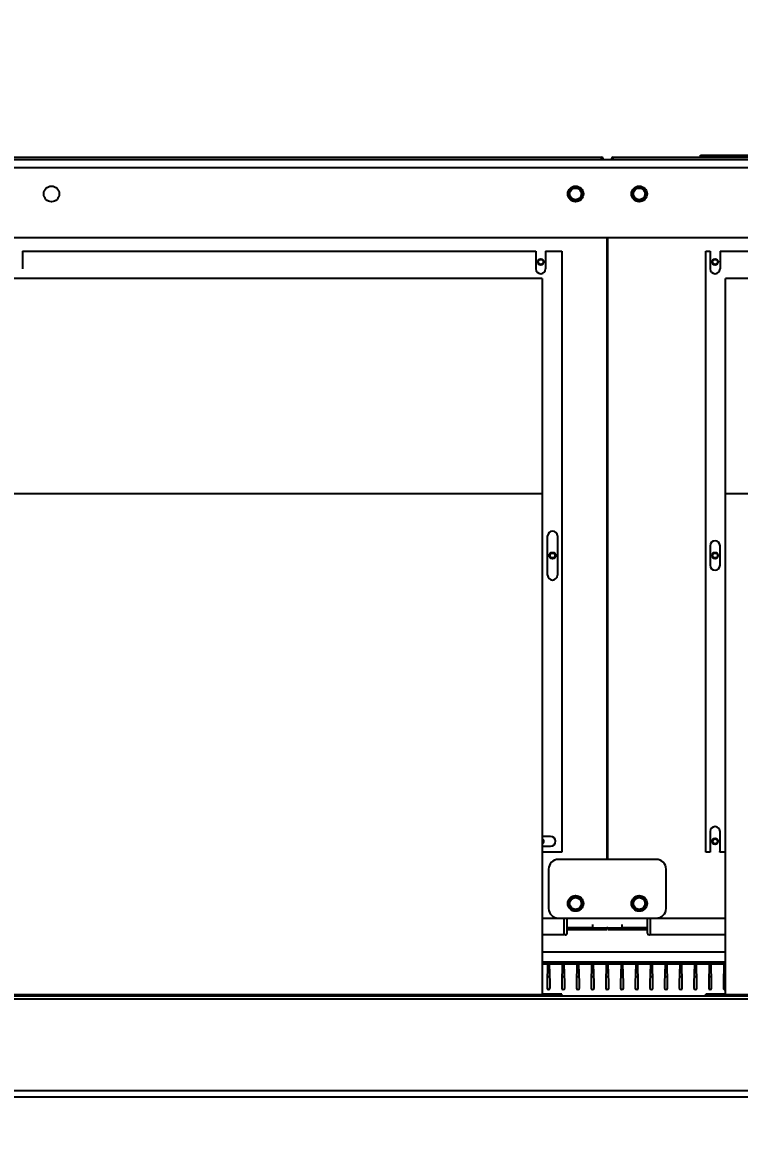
# Model space of a CAD drawing. Header units: feet. Extents: x -1522 to 974, y -3833 to 696.
# Drawn here: x 30.854 to 33.255, y 6.952 to 10.743 of the extents above; entities that cross this region are included whole.
import ezdxf

# ---------------------------------------------------------------- set-up
doc = ezdxf.new("R2010")
doc.units = ezdxf.units.FT
doc.header["$MEASUREMENT"] = 0
doc.layers.add('E-EQPM-XFMR-1500V', color=141, linetype='Continuous')
doc.layers.add('G-NPLT', color=67, linetype='Continuous', plot=False)
doc.styles.add('NEI-A', font='arial.ttf')

# ---------------------------------------------------------------- blocks, each defined once
blk = doc.blocks.new('INV SKID')
at = {"layer": 'E-EQPM-XFMR-1500V', "linetype": 'Continuous'}
for p, q in [((-3.1004, -0.8358), (-3.1004, -0.8292)), ((-3.1004, -0.8292), (-1.7552, -0.8292)), ((-7.3491, -0.844), (-1.4436, -0.844)), ((-7.3491, -0.8702), (-1.4436, -0.8702)), ((-7.3294, -0.8358), (-3.4318, -0.8358)), ((-3.4318, -0.844), (-3.4318, -0.8358)), ((-3.4301, -0.844), (-3.4301, -0.8423)), ((-3.4252, -0.844), (-3.4252, -0.8423)), ((-3.399, -0.8423), (-3.399, -0.844)), ((-3.394, -0.8423), (-3.394, -0.844)), ((-3.3924, -0.844), (-3.3924, -0.8358)), ((-3.3924, -0.8358), (-1.4633, -0.8358)), ((-1.4436, -1.1064), (-7.3491, -1.1064)), ((-3.4137, -1.1064), (-3.4137, -3.1898)), ((-3.4104, -3.1898), (-3.4104, -1.1064)), ((-5.3707, -1.1507), (-5.3707, -1.2098)), ((-5.3707, -1.1507), (-3.6516, -1.1507)), ((-3.6516, -1.1507), (-3.6516, -1.2098)), ((-3.6188, -1.1507), (-3.6188, -1.2098)), ((-3.6188, -1.1507), (-3.5646, -1.1507)), ((-3.5646, -1.1507), (-3.5646, -3.1651)), ((-3.4104, -1.1606), (-3.4137, -1.1606)), ((-3.0823, -3.1651), (-3.0823, -1.1507)), ((-3.0823, -1.1507), (-3.0676, -1.1507)), ((-3.0676, -1.1507), (-3.0676, -1.2098)), ((-3.0348, -1.1507), (-3.0348, -1.2098)), ((-3.0348, -1.1507), (-1.8209, -1.1507)), ((-3.4137, -1.1847), (-3.4104, -1.1847)), ((-3.4137, -1.2053), (-3.4104, -1.2053)), ((-3.6302, -1.2426), (-7.2687, -1.2426)), ((-3.6302, -1.2426), (-3.6302, -3.6409)), ((-3.4137, -1.2339), (-3.4104, -1.2339)), ((-3.0167, -3.6409), (-3.0167, -1.2426)), ((-1.8389, -1.2426), (-3.0167, -1.2426)), ((-3.4137, -1.5334), (-3.4104, -1.5334)), ((-3.4137, -1.562), (-3.4104, -1.562)), ((-3.4137, -1.5826), (-3.4104, -1.5826)), ((-3.4137, -1.6112), (-3.4104, -1.6112)), ((-3.4104, -1.6499), (-3.4137, -1.6499)), ((-3.4104, -1.6784), (-3.4137, -1.6784)), ((-3.4104, -1.8594), (-3.4137, -1.8594)), ((-3.4104, -1.8627), (-3.4137, -1.8627)), ((-3.4104, -1.8725), (-3.4137, -1.8725)), ((-3.4104, -1.8791), (-3.4137, -1.8791)), ((-3.6302, -1.9644), (-7.2687, -1.9644)), ((-3.4137, -1.9709), (-3.4104, -1.9709)), ((-1.8389, -1.9644), (-3.0167, -1.9644)), ((-3.6122, -2.2367), (-3.6122, -2.1054)), ((-3.5794, -2.1054), (-3.5794, -2.2367)), ((-3.0676, -2.1382), (-3.0676, -2.2039)), ((-3.0348, -2.2039), (-3.0348, -2.1382)), ((-3.4104, -2.3061), (-3.4137, -2.3061)), ((-3.4137, -2.3146), (-3.4104, -2.3146)), ((-3.4137, -2.3405), (-3.4104, -2.3405)), ((-3.4137, -2.3818), (-3.4104, -2.3818)), ((-3.4137, -2.4105), (-3.4104, -2.4105)), ((-3.4137, -2.4876), (-3.4104, -2.4876)), ((-3.4137, -2.5238), (-3.4104, -2.5238)), ((-3.4137, -2.5786), (-3.4104, -2.5786)), ((-3.4137, -2.6073), (-3.4104, -2.6073)), ((-3.4137, -2.6086), (-3.4104, -2.6086)), ((-3.4137, -2.6345), (-3.4104, -2.6345)), ((-3.4137, -2.7664), (-3.4104, -2.7664)), ((-3.4137, -2.8027), (-3.4104, -2.8027)), ((-3.4137, -3.0552), (-3.4104, -3.0552)), ((-3.4137, -3.0914), (-3.4104, -3.0914)), ((-3.4104, -3.1032), (-3.4137, -3.1032)), ((-3.0676, -3.0962), (-3.0676, -3.1619)), ((-3.0348, -3.1619), (-3.0348, -3.0962)), ((-3.6024, -3.1127), (-3.6302, -3.1127)), ((-3.6302, -3.1455), (-3.6024, -3.1455)), ((-3.4137, -3.1356), (-3.4104, -3.1356)), ((-3.5646, -3.1651), (-3.6302, -3.1651)), ((-3.0673, -3.1651), (-3.0823, -3.1651)), ((-3.0167, -3.1651), (-3.0351, -3.1651)), ((-3.248, -3.1898), (-3.5761, -3.1898)), ((-3.6089, -3.2226), (-3.6089, -3.3538)), ((-3.2152, -3.3538), (-3.2152, -3.2226)), ((-3.4137, -3.3882), (-3.6302, -3.3882)), ((-3.5761, -3.3866), (-3.248, -3.3866)), ((-3.5564, -3.4424), (-3.5564, -3.3882)), ((-3.5466, -3.4375), (-3.5466, -3.3882)), ((-3.5466, -3.4375), (-3.5466, -3.3882)), ((-3.4613, -3.4194), (-3.4613, -3.4079)), ((-3.4137, -3.3882), (-3.4137, -3.3866)), ((-3.4055, -3.3866), (-3.4055, -3.3882)), ((-3.0167, -3.3882), (-3.4055, -3.3882)), ((-3.3629, -3.4194), (-3.3629, -3.4079)), ((-3.2776, -3.4375), (-3.2776, -3.3882)), ((-3.2776, -3.4375), (-3.2776, -3.3882)), ((-3.2677, -3.4424), (-3.2677, -3.3882)), ((-3.2677, -3.4424), (-3.2677, -3.3882)), ((-3.5564, -3.4424), (-3.6302, -3.4424)), ((-3.4613, -3.4194), (-3.5466, -3.4194)), ((-3.5466, -3.4243), (-3.4137, -3.4243)), ((-3.4613, -3.4194), (-3.4137, -3.4194)), ((-3.4101, -3.4194), (-3.4142, -3.4194)), ((-3.4137, -3.4194), (-3.4137, -3.4243)), ((-3.4104, -3.4194), (-3.3629, -3.4194)), ((-3.4104, -3.4243), (-3.4104, -3.4194)), ((-3.4104, -3.4243), (-3.2776, -3.4243)), ((-3.2776, -3.4194), (-3.3629, -3.4194)), ((-3.0167, -3.4424), (-3.2677, -3.4424)), ((-3.0167, -3.4424), (-3.2677, -3.4424)), ((-3.6302, -3.4998), (-3.0167, -3.4998)), ((-3.6302, -3.5326), (-3.0167, -3.5326)), ((-3.6124, -3.5408), (-3.6302, -3.5408)), ((-3.6124, -3.5408), (-3.6141, -3.6048)), ((-3.6124, -3.5408), (-3.6124, -3.5326)), ((-3.6059, -3.5408), (-3.6059, -3.5326)), ((-3.5632, -3.5408), (-3.6059, -3.5408)), ((-3.6042, -3.6048), (-3.6059, -3.5408)), ((-3.5632, -3.5408), (-3.5649, -3.6048)), ((-3.5632, -3.5408), (-3.5632, -3.5326)), ((-3.5567, -3.5408), (-3.5567, -3.5326)), ((-3.514, -3.5408), (-3.5567, -3.5408)), ((-3.555, -3.6048), (-3.5567, -3.5408)), ((-3.514, -3.5408), (-3.5157, -3.6048)), ((-3.514, -3.5408), (-3.514, -3.5326)), ((-3.5075, -3.5408), (-3.5075, -3.5326)), ((-3.4648, -3.5408), (-3.5075, -3.5408)), ((-3.5058, -3.6048), (-3.5075, -3.5408)), ((-3.4648, -3.5408), (-3.4664, -3.6048)), ((-3.4648, -3.5408), (-3.4648, -3.5326)), ((-3.4582, -3.5408), (-3.4582, -3.5326)), ((-3.4156, -3.5408), (-3.4582, -3.5408)), ((-3.4566, -3.6048), (-3.4582, -3.5408)), ((-3.4156, -3.5408), (-3.4172, -3.6048)), ((-3.4156, -3.5408), (-3.4156, -3.5326)), ((-3.409, -3.5408), (-3.409, -3.5326)), ((-3.3664, -3.5408), (-3.409, -3.5408)), ((-3.4074, -3.6048), (-3.409, -3.5408)), ((-3.3664, -3.5408), (-3.368, -3.6048)), ((-3.3664, -3.5408), (-3.3664, -3.5326)), ((-3.3598, -3.5408), (-3.3598, -3.5326)), ((-3.3172, -3.5408), (-3.3598, -3.5408)), ((-3.3582, -3.6048), (-3.3598, -3.5408)), ((-3.3172, -3.5408), (-3.3188, -3.6048)), ((-3.3172, -3.5408), (-3.3172, -3.5326)), ((-3.3106, -3.5408), (-3.3106, -3.5326)), ((-3.268, -3.5408), (-3.3106, -3.5408)), ((-3.309, -3.6048), (-3.3106, -3.5408)), ((-3.268, -3.5408), (-3.2696, -3.6048)), ((-3.268, -3.5408), (-3.268, -3.5326)), ((-3.2614, -3.5408), (-3.2614, -3.5326)), ((-3.2187, -3.5408), (-3.2614, -3.5408)), ((-3.2598, -3.6048), (-3.2614, -3.5408)), ((-3.2187, -3.5408), (-3.2204, -3.6048)), ((-3.2187, -3.5408), (-3.2187, -3.5326)), ((-3.2122, -3.5408), (-3.2122, -3.5326)), ((-3.1695, -3.5408), (-3.2122, -3.5408)), ((-3.2105, -3.6048), (-3.2122, -3.5408)), ((-3.1695, -3.5408), (-3.1712, -3.6048)), ((-3.1695, -3.5408), (-3.1695, -3.5326)), ((-3.163, -3.5408), (-3.163, -3.5326)), ((-3.1203, -3.5408), (-3.163, -3.5408)), ((-3.1613, -3.6048), (-3.163, -3.5408)), ((-3.1203, -3.5408), (-3.122, -3.6048)), ((-3.1203, -3.5408), (-3.1203, -3.5326)), ((-3.1138, -3.5408), (-3.1138, -3.5326)), ((-3.0711, -3.5408), (-3.1138, -3.5408)), ((-3.1121, -3.6048), (-3.1138, -3.5408)), ((-3.0711, -3.5408), (-3.0727, -3.6048)), ((-3.0711, -3.5408), (-3.0711, -3.5326)), ((-3.0645, -3.5408), (-3.0645, -3.5326)), ((-3.0219, -3.5408), (-3.0645, -3.5408)), ((-3.0629, -3.6048), (-3.0645, -3.5408)), ((-3.0219, -3.5408), (-3.0235, -3.6048)), ((-3.0219, -3.5408), (-3.0219, -3.5326)), ((-3.6135, -3.5818), (-3.6048, -3.5818)), ((-3.5643, -3.5818), (-3.5556, -3.5818)), ((-3.5151, -3.5818), (-3.5064, -3.5818)), ((-3.4659, -3.5818), (-3.4572, -3.5818)), ((-3.4166, -3.5818), (-3.408, -3.5818)), ((-3.3674, -3.5818), (-3.3588, -3.5818)), ((-3.3182, -3.5818), (-3.3096, -3.5818)), ((-3.269, -3.5818), (-3.2603, -3.5818)), ((-3.2198, -3.5818), (-3.2111, -3.5818)), ((-3.1706, -3.5818), (-3.1619, -3.5818)), ((-3.1214, -3.5818), (-3.1127, -3.5818)), ((-3.0722, -3.5818), (-3.0635, -3.5818)), ((-3.0229, -3.5818), (-3.0167, -3.5818)), ((-3.6141, -3.6048), (-3.6141, -3.6212)), ((-3.6042, -3.6212), (-3.6042, -3.6048)), ((-3.5649, -3.6048), (-3.5649, -3.6212)), ((-3.555, -3.6212), (-3.555, -3.6048)), ((-3.5157, -3.6048), (-3.5157, -3.6212)), ((-3.5058, -3.6212), (-3.5058, -3.6048)), ((-3.4664, -3.6048), (-3.4664, -3.6212)), ((-3.4566, -3.6212), (-3.4566, -3.6048)), ((-3.4172, -3.6048), (-3.4172, -3.6212)), ((-3.4074, -3.6212), (-3.4074, -3.6048)), ((-3.368, -3.6048), (-3.368, -3.6212)), ((-3.3582, -3.6212), (-3.3582, -3.6048)), ((-3.3188, -3.6048), (-3.3188, -3.6212)), ((-3.309, -3.6212), (-3.309, -3.6048)), ((-3.2696, -3.6048), (-3.2696, -3.6212)), ((-3.2598, -3.6212), (-3.2598, -3.6048)), ((-3.2204, -3.6048), (-3.2204, -3.6212)), ((-3.2105, -3.6212), (-3.2105, -3.6048)), ((-3.1712, -3.6048), (-3.1712, -3.6212)), ((-3.1613, -3.6212), (-3.1613, -3.6048)), ((-3.122, -3.6048), (-3.122, -3.6212)), ((-3.1121, -3.6212), (-3.1121, -3.6048)), ((-3.0727, -3.6048), (-3.0727, -3.6212)), ((-3.0629, -3.6212), (-3.0629, -3.6048)), ((-3.0235, -3.6048), (-3.0235, -3.6212)), ((-9.3537, -3.6573), (9.3537, -3.6573)), ((-9.1273, -3.6474), (-0.2887, -3.6474)), ((-3.5646, -3.6441), (-7.3343, -3.6441)), ((-3.7598, -3.6441), (-3.7598, -3.6474)), ((-3.7598, -3.6441), (-3.7598, -3.6474)), ((-3.5646, -3.6409), (-3.6302, -3.6409)), ((-3.5646, -3.6441), (-3.5646, -3.6409)), ((-3.0167, -3.6409), (-3.0823, -3.6409)), ((-3.0823, -3.6441), (-3.0823, -3.6409)), ((-1.7733, -3.6441), (-3.0823, -3.6441)), ((-9.3537, -3.9854), (9.3537, -3.9854))]:
    blk.add_line(p, q, dxfattribs=at)
at = {"layer": 'E-EQPM-XFMR-1500V'}
blk.add_lwpolyline([(-9.9049, 3.9674), (9.9049, 3.9674), (9.9049, -3.9657), (-9.9049, -3.9657)], close=True, dxfattribs=at)
at = {"layer": 'E-EQPM-XFMR-1500V', "linetype": 'Continuous'}
for centre, radius in [((-5.274, -0.9588), 0.0262), ((-3.5187, -0.9588), 0.0262), ((-3.5187, -0.9588), 0.023), ((-3.5187, -0.9588), 0.0197), ((-3.3054, -0.9588), 0.0262), ((-3.3054, -0.9588), 0.023), ((-3.3054, -0.9588), 0.0197), ((-3.3054, -0.9588), 0.0197), ((-3.6352, -1.1868), 0.0105), ((-3.6352, -1.1868), 0.0082), ((-3.0512, -1.1868), 0.0105), ((-3.0512, -1.1868), 0.0082), ((-3.5958, -2.1711), 0.0105), ((-3.0512, -2.1711), 0.0105), ((-3.5958, -2.1711), 0.0082), ((-3.0512, -2.1711), 0.0082), ((-3.0512, -3.1291), 0.0105), ((-3.0512, -3.1291), 0.0082), ((-3.5187, -3.3374), 0.0262), ((-3.5187, -3.3374), 0.023), ((-3.5187, -3.3374), 0.0197), ((-3.3054, -3.3374), 0.0262), ((-3.3054, -3.3374), 0.023), ((-3.3054, -3.3374), 0.0197)]:
    blk.add_circle(centre, radius, dxfattribs=at)
for centre, radius, start, end in [((-3.4318, -0.8423), 0.00656, 0, 90), ((-3.4318, -0.8423), 0.00164, 0, 90), ((-3.3924, -0.8423), 0.00656, 90, 180), ((-3.3924, -0.8423), 0.00164, 90, 180), ((-3.6352, -1.2098), 0.0164, 180, 0), ((-3.0512, -1.2098), 0.0164, 180, 0), ((-3.5958, -2.1054), 0.0164, 0, 180), ((-3.0512, -2.1382), 0.0164, 0, 180), ((-3.0512, -2.2039), 0.0164, 180, 0), ((-3.5958, -2.2367), 0.0164, 180, 0), ((-3.0512, -3.0962), 0.0164, 0, 180), ((-3.6352, -3.1291), 0.0082, 307.1069, 52.8931), ((-3.6352, -3.1291), 0.0105, 298.6532, 61.3212), ((-3.6024, -3.1291), 0.0164, 270, 90), ((-3.0512, -3.1619), 0.0164, 180, 191.537), ((-3.0512, -3.1619), 0.0164, 348.463, 0), ((-3.5761, -3.2226), 0.0328, 90, 180), ((-3.248, -3.2226), 0.0328, 0, 90), ((-3.5761, -3.3538), 0.0328, 180, 270), ((-3.248, -3.3538), 0.0328, 270, 0), ((-3.5515, -3.4375), 0.00492, 210.1189, 0), ((-3.5515, -3.4375), 0.00492, 210.1189, 0), ((-3.2726, -3.4375), 0.00492, 180, 0), ((-3.2726, -3.4375), 0.00492, 180, 0), ((-3.6092, -3.6212), 0.00492, 180, 0), ((-3.56, -3.6212), 0.00492, 180, 0), ((-3.5107, -3.6212), 0.00492, 180, 0), ((-3.4615, -3.6212), 0.00492, 180, 0), ((-3.4123, -3.6212), 0.00492, 180, 0), ((-3.3631, -3.6212), 0.00492, 180, 0), ((-3.3139, -3.6212), 0.00492, 180, 0), ((-3.2647, -3.6212), 0.00492, 180, 0), ((-3.2155, -3.6212), 0.00492, 180, 0), ((-3.1663, -3.6212), 0.00492, 180, 0), ((-3.117, -3.6212), 0.00492, 180, 0), ((-3.0678, -3.6212), 0.00492, 180, 0), ((-3.0186, -3.6212), 0.00492, 180, 293.0825)]:
    blk.add_arc(centre, radius, start, end, dxfattribs=at)

msp = doc.modelspace()

# ---------------------------------------------------------------- block references
msp.add_blockref('INV SKID', (36.22501, 11.12722))

# ---------------------------------------------------------------- texts
at = {"layer": 'G-NPLT', "insert": (-1524.03887, 222.65943), "char_height": 50.15749436, "attachment_point": 1, "style": 'NEI-A'}
msp.add_mtext_dynamic_manual_height_columns('\\pxi-5,l5,ql;THIS INVERTER NEEDS TO BE UPDATED WITH THE CORRECT INVERTER JOB SPECIFIC. GET FROM THE INVERTER XREF.', width=1665.7235448, gutter_width=214.91157, heights=[0], dxfattribs=at)

doc.saveas('drawing.dxf')
